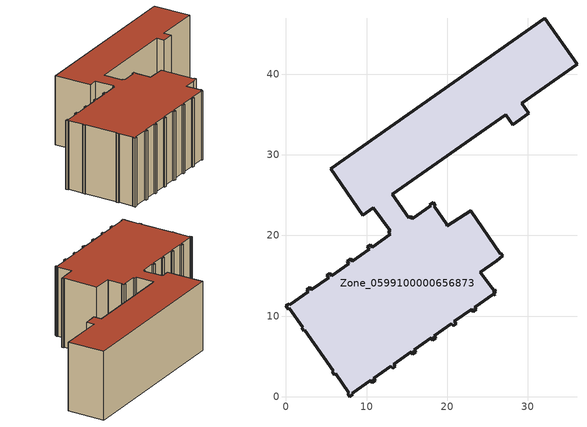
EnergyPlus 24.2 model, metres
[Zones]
Zone_0599100000656873
 floor ground (C_G): 26.58,17.7 26.65,17.8 26.89,17.48 26.13,16.84 24.14,15.43 25.8,13.17 25.94,13.26 26.05,13.1 25.73,12.88 26,12.71 25.81,12.58 25.71,12.72 23.42,11.11 23.63,10.81 23.26,10.56 23.05,10.85 20.91,9.33 21.11,9.04 20.75,8.78 20.54,9.07 18.4,7.57 18.61,7.27 18.24,7.02 18.03,7.31 15.89,5.8 16.1,5.51 15.73,5.25 15.53,5.54 13.39,4.04 13.59,3.75 13.23,3.49 13.02,3.78 10.88,2.27 11.08,1.98 10.72,1.72 10.49,2 8.21,0.42 8.31,0.27 7.92,0 7.65,0.38 7.78,0.49 6.15,2.81 6.01,2.71 5.75,3.08 5.89,3.18 2.32,8.25 2.19,8.15 1.93,8.52 2.07,8.61 0.42,10.95 0.28,10.85 0,11.25 0.2,11.38 0.24,11.41 0.4,11.52 0.49,11.38 2.76,13 2.56,13.29 2.93,13.55 3.14,13.25 5.28,14.76 5.07,15.05 5.44,15.31 5.65,15.02 7.79,16.52 7.59,16.82 8.01,17.12 8.22,16.82 10.31,18.29 10.1,18.58 10.47,18.84 10.68,18.55 12.91,20.12 12.7,20.41 12.97,20.6 10.83,23.43 9.55,22.53 5.54,28.26 32.11,46.94 36.12,41.22 29.25,36.39 30.1,35.16 28.14,33.77 27.27,34.99 13.17,25.09 15.21,22.19 15.48,22.38 15.68,22.08 17.96,23.68 17.86,23.82 18.25,24.1 18.53,23.7 18.39,23.6 19.95,21.38 20.02,21.18 22.92,23.07 z0
 wall outside (C_F): 18.4,7.57 20.54,9.07 20.75,8.78 21.11,9.04 20.91,9.33 23.05,10.85 23.26,10.56 23.63,10.81 23.42,11.11 25.71,12.72 25.81,12.58 26,12.71 25.73,12.88 26.05,13.1 25.94,13.26 25.8,13.17 24.14,15.43 26.13,16.84 26.89,17.48 26.65,17.8 26.58,17.7 22.92,23.07 20.02,21.18 19.95,21.38 18.39,23.6 18.53,23.7 18.25,24.1 17.86,23.82 17.96,23.68 15.68,22.08 15.48,22.38 15.21,22.19 13.17,25.09 27.27,34.99 28.14,33.77 30.1,35.16 29.25,36.39 36.12,41.22 32.11,46.94 5.54,28.26 9.55,22.53 10.83,23.43 12.97,20.6 12.7,20.41 12.91,20.12 10.68,18.55 10.47,18.84 10.1,18.58 10.31,18.29 8.22,16.82 8.01,17.12 7.59,16.82 7.79,16.52 5.65,15.02 5.44,15.31 5.07,15.05 5.28,14.76 3.14,13.25 2.93,13.55 2.56,13.29 2.76,13 0.49,11.38 0.4,11.52 0.24,11.41 0.2,11.38 0,11.25 0.28,10.85 0.42,10.95 2.07,8.61 1.93,8.52 2.19,8.15 2.32,8.25 5.89,3.18 5.75,3.08 6.01,2.71 6.15,2.81 7.78,0.49 7.65,0.38 7.92,0 8.31,0.27 8.21,0.42 10.49,2 10.72,1.72 11.08,1.98 10.88,2.27 13.02,3.78 13.23,3.49 13.59,3.75 13.39,4.04 15.53,5.54 15.73,5.25 16.1,5.51 15.89,5.8 18.03,7.31 18.24,7.02 18.61,7.27 18.4,7.57 z0:12.91
 roof outside (C_R): 26.65,17.8 26.58,17.7 22.92,23.07 20.02,21.18 19.95,21.38 18.39,23.6 18.53,23.7 18.25,24.1 17.86,23.82 17.96,23.68 15.68,22.08 15.48,22.38 15.21,22.19 13.17,25.09 27.27,34.99 28.14,33.77 30.1,35.16 29.25,36.39 36.12,41.22 32.11,46.94 5.54,28.26 9.55,22.53 10.83,23.43 12.97,20.6 12.7,20.41 12.91,20.12 10.68,18.55 10.47,18.84 10.1,18.58 10.31,18.29 8.22,16.82 8.01,17.12 7.59,16.82 7.79,16.52 5.65,15.02 5.44,15.31 5.07,15.05 5.28,14.76 3.14,13.25 2.93,13.55 2.56,13.29 2.76,13 0.49,11.38 0.4,11.52 0.24,11.41 0.2,11.38 0,11.25 0.28,10.85 0.42,10.95 2.07,8.61 1.93,8.52 2.19,8.15 2.32,8.25 5.89,3.18 5.75,3.08 6.01,2.71 6.15,2.81 7.78,0.49 7.65,0.38 7.92,0 8.31,0.27 8.21,0.42 10.49,2 10.72,1.72 11.08,1.98 10.88,2.27 13.02,3.78 13.23,3.49 13.59,3.75 13.39,4.04 15.53,5.54 15.73,5.25 16.1,5.51 15.89,5.8 18.03,7.31 18.24,7.02 18.61,7.27 18.4,7.57 20.54,9.07 20.75,8.78 21.11,9.04 20.91,9.33 23.05,10.85 23.26,10.56 23.63,10.81 23.42,11.11 25.71,12.72 25.81,12.58 26,12.71 25.73,12.88 26.05,13.1 25.94,13.26 25.8,13.17 24.14,15.43 26.13,16.84 26.89,17.48 z12.91
[BUILDING]
Pand.0599100000656873: North Axis=0; Terrain=City; Loads Convergence Tolerance Value=0.04; Temperature Convergence Tolerance Value=0.4; Solar Distribution=FullExterior; Maximum Number of Warmup Days=25; Minimum Number of Warmup Days=1
[Site:Location]
Rotterdam.The.Hague.AP_ZH_NLD Design_Conditions: Latitude=51.96; Longitude=4.45; Time Zone=1; Elevation=-4.5
[SITE:GROUNDTEMPERATURE:BUILDINGSURFACE]
18, 18, 18, 18, 18, 18, 18, 18, 18, 18, 18, 18
[MATERIAL] Thermal Absorptance=0.9; Solar Absorptance=0.7; Visible Absorptance=0.7
Name | Roughness | Thickness | Conductivity | Density | Specific Heat
G.TI.1946-1964 | MediumSmooth | 0.15 | 1 | 540 | 1210
F.TI.1946-1964 | Rough | 0.3 | 0.857143 | 1920 | 840
R.TI.1946-1964 | MediumRough | 0.2 | 0.277778 | 1500 | 1000
[CONSTRUCTION]
C_G: G.TI.1946-1964
C_F: F.TI.1946-1964
C_R: R.TI.1946-1964
[ZONE]
Zone_0599100000656873: Type=1; Multiplier=1; Ceiling Height=Autocalculate; Volume=Autocalculate; Floor Area=autocalculate; Part of Total Floor Area=Yes
[ZONEINFILTRATION:DESIGNFLOWRATE]
Infil_Zone_0599100000656873: Zone or ZoneList or Space or SpaceList=Zone_0599100000656873; Schedule=AlwaysOn; Design Flow Rate Calculation Method=Flow/Area; Flow Rate per Floor Area=0.003; Constant Term Coefficient=1; Temperature Term Coefficient=0; Velocity Term Coefficient=0; Velocity Squared Term Coefficient=0
[HVACTEMPLATE:ZONE:IDEALLOADSAIRSYSTEM]
Zone_0599100000656873: Maximum Heating Supply Air Temperature=50; Minimum Cooling Supply Air Temperature=13; Maximum Heating Supply Air Humidity Ratio=0.0156; Minimum Cooling Supply Air Humidity Ratio=0.0077; Heating Limit=NoLimit; Cooling Limit=NoLimit; Dehumidification Control Type=ConstantSensibleHeatRatio; Cooling Sensible Heat Ratio=0.7; Dehumidification Setpoint=60; Humidification Control Type=None; Humidification Setpoint=30; Outdoor Air Method=None; Outdoor Air Flow Rate per Person=0.00944; Outdoor Air Flow Rate per Zone Floor Area=0; Outdoor Air Flow Rate per Zone=0; Demand Controlled Ventilation Type=None; Outdoor Air Economizer Type=NoEconomizer; Heat Recovery Type=None; Sensible Heat Recovery Effectiveness=0.7; Latent Heat Recovery Effectiveness=0.65
[ZONECONTROL:THERMOSTAT]
ThermostatControl_Zone_0599100000656873: Zone or ZoneList=Zone_0599100000656873; Control Type Schedule=DualSetpointControlType; Control 1=Thermostat_Zone_0599100000656873; Temperature Difference Between Cutout And Setpoint=0
[THERMOSTATSETPOINT:DUALSETPOINT]
Thermostat_Zone_0599100000656873: Heating Setpoint Temperature Schedule=HeatingSetpoint_Zone_0599100000656873; Cooling Setpoint Temperature Schedule=CoolingSetpoint_Zone_0599100000656873
[SCHEDULE:COMPACT]
HeatingSetpoint_Zone_0599100000656873: Through: 12/31, For: AllDays, Until: 24:00, 21
CoolingSetpoint_Zone_0599100000656873: Through: 12/31, For: AllDays, Until: 24:00, 24
DualSetpointControlType: Through: 12/31, For: AllDays, Until: 24:00, 4
AlwaysOn: Through: 12/31, For: AllDays, Until: 24:00, 1
